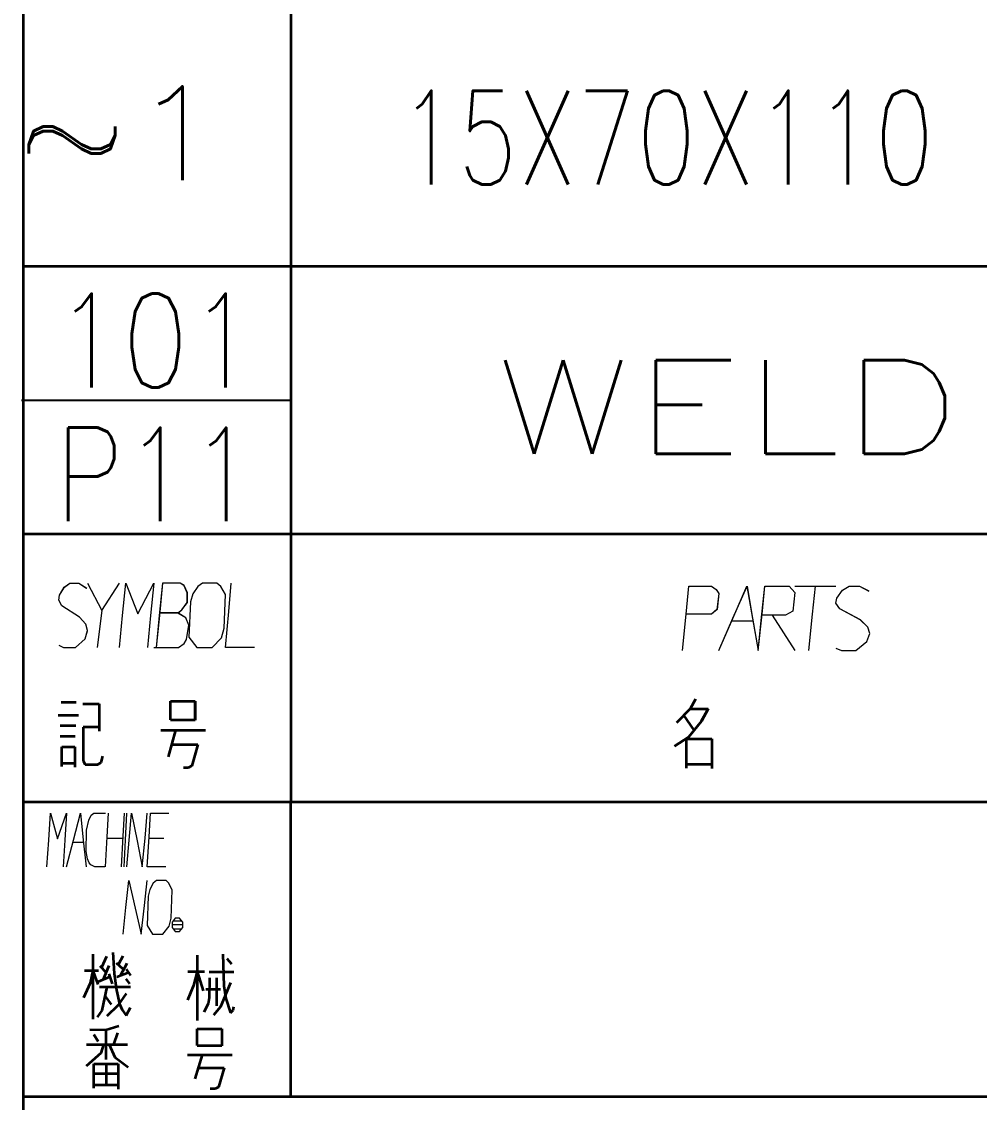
# Model space of a CAD drawing. Header units: millimetres. Extents: x 1333 to 104182, y -62616 to -5704.
# Drawn here: x 51254.01 to 51289.78, y -62463.49 to -62423.14 of the extents above; entities that cross this region are included whole.
import ezdxf
from ezdxf.enums import TextEntityAlignment as Align

# ---------------------------------------------------------------- set-up
doc = ezdxf.new("R2010")
doc.units = ezdxf.units.MM
doc.header["$LTSCALE"] = 0.5
doc.layers.add('08', color=1, linetype='Continuous')
doc.layers.add('SHM_LABEL', color=40, linetype='Continuous')
doc.styles.get("Standard").update_dxf_attribs({"font": 'simplex.shx'})

# ---------------------------------------------------------------- blocks, each defined once
blk = doc.blocks.new('D')
at = {"color": 7, "lineweight": 35, "ltscale": 0.25}
for p, q in [((54076.08, -14049.043), (54076.08, -14069.043)), ((54096.08, -14049.043), (54096.08, -14069.043))]:
    blk.add_line(p, q, dxfattribs=at)
at = {"color": 7, "lineweight": 35}
for p, q in [((54356.08, -14049.043), (54076.08, -14049.043)), ((54356.08, -14069.043), (54076.08, -14069.043))]:
    blk.add_line(p, q, dxfattribs=at)
blk = doc.blocks.new('arwear')
at = {"layer": '08', "color": 3, "xscale": 0.5, "yscale": 0.5, "zscale": 0.5}
for p in [(26347.04, -5582.506), (26347.04, -5592.506)]:
    blk.add_blockref('D', p, dxfattribs=at)
blk = doc.blocks.new('999')
at = {"color": 7, "lineweight": 35, "ltscale": 0.25}
for p, q in [((75474.98, -11331.12), (75474.98, -11391.12)), ((75504.98, -11331.12), (75504.98, -11391.12)), ((75474.98, -11391.12), (75474.98, -11421.12)), ((75504.98, -11391.12), (75504.98, -11421.12)), ((75474.98, -11421.12), (75474.98, -11451.12)), ((75474.98, -11421.12), (75474.98, -11451.12)), ((75504.98, -11421.12), (75504.98, -11451.12)), ((75504.98, -11421.12), (75504.98, -11451.12))]:
    blk.add_line(p, q, dxfattribs=at)
at = {"color": 7, "lineweight": 35}
for p, q in [((75894.98, -11391.12), (75474.98, -11391.12)), ((75894.98, -11421.12), (75474.98, -11421.12)), ((75894.98, -11421.12), (75474.98, -11421.12)), ((75894.98, -11421.12), (75474.98, -11421.12)), ((75894.98, -11451.12), (75474.98, -11451.12)), ((75474.98, -11451.12), (75474.98, -11826.55)), ((75894.98, -11451.12), (75474.98, -11451.12)), ((75894.98, -11451.12), (75474.98, -11451.12)), ((75894.98, -11451.12), (75474.98, -11451.12)), ((75849.98, -11484.12), (75474.98, -11484.12))]:
    blk.add_line(p, q, dxfattribs=at)
at = {"color": 7, "lineweight": 35, "ltscale": 0.014026}
blk.add_line((75479.23, -11439.94), (75480.92, -11439.94), dxfattribs=at)
blk.add_line((75479.23, -11439.94), (75480.92, -11439.94), dxfattribs=at)
at = {"color": 7, "lineweight": 35, "ltscale": 0.022888}
for p, q in [((75491.49, -11439.82), (75494.24, -11439.82)), ((75491.49, -11439.82), (75494.24, -11439.82)), ((75494.24, -11441.96), (75491.49, -11441.96)), ((75494.24, -11441.96), (75491.49, -11441.96)), ((75482.89, -11480.43), (75485.64, -11480.43)), ((75482.89, -11481.52), (75485.64, -11481.52)), ((75482.89, -11482.78), (75485.64, -11482.78))]:
    blk.add_line(p, q, dxfattribs=at)
at = {"color": 7, "lineweight": 35, "ltscale": 0.017297}
blk.add_line((75491.49, -11441.89), (75491.49, -11439.82), dxfattribs=at)
blk.add_line((75491.49, -11441.89), (75491.49, -11439.82), dxfattribs=at)
at = {"color": 7, "lineweight": 35, "ltscale": 0.017825}
blk.add_line((75494.24, -11439.82), (75494.24, -11441.96), dxfattribs=at)
blk.add_line((75494.24, -11439.82), (75494.24, -11441.96), dxfattribs=at)
at = {"color": 7, "lineweight": 35, "ltscale": 0.010047}
blk.add_line((75550.3, -11439.61), (75549.73, -11440.67), dxfattribs=at)
blk.add_line((75550.3, -11439.61), (75549.73, -11440.67), dxfattribs=at)
at = {"color": 7, "lineweight": 35, "ltscale": 0.015002}
blk.add_line((75481.69, -11440.11), (75483.49, -11440.11), dxfattribs=at)
blk.add_line((75481.69, -11440.11), (75483.49, -11440.11), dxfattribs=at)
at = {"color": 7, "lineweight": 35, "ltscale": 0.025366}
blk.add_line((75483.49, -11440.11), (75483.49, -11443.16), dxfattribs=at)
blk.add_line((75483.49, -11440.11), (75483.49, -11443.16), dxfattribs=at)
at = {"color": 7, "lineweight": 35, "ltscale": 0.018417}
blk.add_line((75549.73, -11440.67), (75548.18, -11442.25), dxfattribs=at)
blk.add_line((75549.73, -11440.67), (75548.18, -11442.25), dxfattribs=at)
at = {"color": 7, "lineweight": 35, "ltscale": 0.016846}
blk.add_line((75549.73, -11440.67), (75551.75, -11440.67), dxfattribs=at)
blk.add_line((75549.73, -11440.67), (75551.75, -11440.67), dxfattribs=at)
at = {"color": 7, "lineweight": 35, "ltscale": 0.013334}
blk.add_line((75551.75, -11440.67), (75550.97, -11442.06), dxfattribs=at)
blk.add_line((75551.75, -11440.67), (75550.97, -11442.06), dxfattribs=at)
at = {"color": 7, "lineweight": 35, "ltscale": 0.018872}
blk.add_line((75478.92, -11441.37), (75481.19, -11441.37), dxfattribs=at)
blk.add_line((75478.92, -11441.37), (75481.19, -11441.37), dxfattribs=at)
at = {"color": 7, "lineweight": 35, "ltscale": 0.016928}
blk.add_line((75550.15, -11443.08), (75549.01, -11441.4), dxfattribs=at)
blk.add_line((75550.15, -11443.08), (75549.01, -11441.4), dxfattribs=at)
at = {"color": 7, "lineweight": 35, "ltscale": 0.018948}
blk.add_line((75550.97, -11442.06), (75549.54, -11443.84), dxfattribs=at)
blk.add_line((75550.97, -11442.06), (75549.54, -11443.84), dxfattribs=at)
at = {"color": 7, "lineweight": 35, "ltscale": 0.014832}
for p, q in [((75479.12, -11442.54), (75480.9, -11442.54)), ((75479.12, -11442.54), (75480.9, -11442.54)), ((75482.48, -11471.41), (75481.73, -11473.03))]:
    blk.add_line(p, q, dxfattribs=at)
at = {"color": 7, "lineweight": 35, "ltscale": 0.031506}
blk.add_line((75481.71, -11442.73), (75481.71, -11446.51), dxfattribs=at)
blk.add_line((75481.71, -11442.73), (75481.71, -11446.51), dxfattribs=at)
at = {"color": 7, "lineweight": 35, "ltscale": 0.014844}
blk.add_line((75483.49, -11442.73), (75481.71, -11442.73), dxfattribs=at)
blk.add_line((75483.49, -11442.73), (75481.71, -11442.73), dxfattribs=at)
at = {"color": 7, "lineweight": 35, "ltscale": 0.041736}
for p, q in [((75490.41, -11443.08), (75495.42, -11443.08)), ((75490.41, -11443.08), (75495.42, -11443.08)), ((75493.4, -11479.44), (75498.41, -11479.44))]:
    blk.add_line(p, q, dxfattribs=at)
at = {"color": 7, "lineweight": 35, "ltscale": 0.025634}
blk.add_line((75492.04, -11443.08), (75491.25, -11446.05), dxfattribs=at)
blk.add_line((75492.04, -11443.08), (75491.25, -11446.05), dxfattribs=at)
at = {"color": 7, "lineweight": 35, "ltscale": 0.014185}
blk.add_line((75479.12, -11443.74), (75480.82, -11443.74), dxfattribs=at)
blk.add_line((75479.12, -11443.74), (75480.82, -11443.74), dxfattribs=at)
at = {"color": 7, "lineweight": 35, "ltscale": 0.024365}
blk.add_line((75491.61, -11444.69), (75494.54, -11444.69), dxfattribs=at)
blk.add_line((75491.61, -11444.69), (75494.54, -11444.69), dxfattribs=at)
at = {"color": 7, "lineweight": 35, "ltscale": 0.020594}
blk.add_line((75494.54, -11444.69), (75493.9, -11447.07), dxfattribs=at)
blk.add_line((75494.54, -11444.69), (75493.9, -11447.07), dxfattribs=at)
at = {"color": 7, "lineweight": 35, "ltscale": 0.015788}
blk.add_line((75549.54, -11443.84), (75547.96, -11444.87), dxfattribs=at)
blk.add_line((75549.54, -11443.84), (75547.96, -11444.87), dxfattribs=at)
at = {"color": 7, "lineweight": 35, "ltscale": 0.027603}
blk.add_line((75549.31, -11447.34), (75549.31, -11444.03), dxfattribs=at)
blk.add_line((75549.31, -11447.34), (75549.31, -11444.03), dxfattribs=at)
at = {"color": 7, "lineweight": 35, "ltscale": 0.023572}
for p, q in [((75549.31, -11444.03), (75552.14, -11444.03)), ((75549.31, -11444.03), (75552.14, -11444.03)), ((75549.31, -11446.88), (75552.14, -11446.88)), ((75549.31, -11446.88), (75552.14, -11446.88))]:
    blk.add_line(p, q, dxfattribs=at)
at = {"color": 7, "lineweight": 35, "ltscale": 0.027719}
blk.add_line((75552.14, -11444.03), (75552.14, -11447.36), dxfattribs=at)
blk.add_line((75552.14, -11444.03), (75552.14, -11447.36), dxfattribs=at)
at = {"color": 7, "lineweight": 35, "ltscale": 0.018579}
blk.add_line((75479.33, -11447.15), (75479.33, -11444.92), dxfattribs=at)
blk.add_line((75479.33, -11447.15), (75479.33, -11444.92), dxfattribs=at)
at = {"color": 7, "lineweight": 35, "ltscale": 0.012085}
for p, q in [((75479.33, -11444.92), (75480.78, -11444.92)), ((75479.33, -11444.92), (75480.78, -11444.92)), ((75479.33, -11446.76), (75480.78, -11446.76)), ((75479.33, -11446.76), (75480.78, -11446.76))]:
    blk.add_line(p, q, dxfattribs=at)
at = {"color": 7, "lineweight": 35, "ltscale": 0.019064}
blk.add_line((75480.78, -11444.92), (75480.78, -11447.21), dxfattribs=at)
blk.add_line((75480.78, -11444.92), (75480.78, -11447.21), dxfattribs=at)
at = {"color": 7, "lineweight": 35, "ltscale": 0.006183}
blk.add_line((75483.74, -11446.68), (75483.93, -11445.97), dxfattribs=at)
blk.add_line((75483.74, -11446.68), (75483.93, -11445.97), dxfattribs=at)
at = {"color": 7, "lineweight": 35, "ltscale": 0.004025}
blk.add_line((75481.71, -11446.51), (75481.95, -11446.93), dxfattribs=at)
blk.add_line((75481.71, -11446.51), (75481.95, -11446.93), dxfattribs=at)
at = {"color": 7, "lineweight": 35, "ltscale": 0.011377}
blk.add_line((75481.95, -11446.93), (75483.31, -11446.93), dxfattribs=at)
blk.add_line((75481.95, -11446.93), (75483.31, -11446.93), dxfattribs=at)
at = {"color": 7, "lineweight": 35, "ltscale": 0.004087}
blk.add_line((75483.31, -11446.93), (75483.74, -11446.68), dxfattribs=at)
blk.add_line((75483.31, -11446.93), (75483.74, -11446.68), dxfattribs=at)
at = {"color": 7, "lineweight": 35, "ltscale": 0.003862}
blk.add_line((75493.9, -11447.07), (75493.49, -11447.3), dxfattribs=at)
blk.add_line((75493.9, -11447.07), (75493.49, -11447.3), dxfattribs=at)
at = {"color": 7, "lineweight": 35, "ltscale": 0.004529}
for p, q in [((75493.49, -11447.3), (75492.95, -11447.3)), ((75493.49, -11447.3), (75492.95, -11447.3)), ((75496.48, -11483.25), (75495.94, -11483.25))]:
    blk.add_line(p, q, dxfattribs=at)
at = {"color": 7, "lineweight": 35, "ltscale": 0.275}
blk.add_line((75504.98, -11484.12), (75504.98, -11451.12), dxfattribs=at)
at = {"color": 7, "lineweight": 35, "ltscale": 0.060724}
blk.add_line((75482.78, -11468.15), (75482.78, -11475.44), dxfattribs=at)
at = {"color": 7, "lineweight": 35, "ltscale": 0.011365}
blk.add_line((75484.32, -11468.42), (75483.75, -11469.65), dxfattribs=at)
at = {"color": 7, "lineweight": 35, "ltscale": 0.019506}
blk.add_line((75485.05, -11467.98), (75485.19, -11470.32), dxfattribs=at)
at = {"color": 7, "lineweight": 35, "ltscale": 0.008806}
blk.add_line((75486.17, -11468.37), (75485.67, -11469.29), dxfattribs=at)
at = {"color": 7, "lineweight": 35, "ltscale": 0.060892}
blk.add_line((75494.47, -11468.27), (75494.47, -11475.58), dxfattribs=at)
at = {"color": 7, "lineweight": 35, "ltscale": 0.029794}
blk.add_line((75497.36, -11468.14), (75497.48, -11471.71), dxfattribs=at)
at = {"color": 7, "lineweight": 35, "ltscale": 0.006582}
blk.add_line((75497.81, -11468.64), (75498.32, -11469.25), dxfattribs=at)
at = {"color": 7, "lineweight": 35, "ltscale": 0.013098}
blk.add_line((75481.86, -11469.98), (75483.43, -11469.98), dxfattribs=at)
at = {"color": 7, "lineweight": 35, "ltscale": 0.012242}
blk.add_line((75482.78, -11469.98), (75482.48, -11471.41), dxfattribs=at)
at = {"color": 7, "lineweight": 35, "ltscale": 0.014135}
blk.add_line((75482.78, -11469.98), (75483.37, -11471.57), dxfattribs=at)
at = {"color": 7, "lineweight": 35, "ltscale": 0.008654}
blk.add_line((75483.56, -11469.47), (75484.28, -11470.21), dxfattribs=at)
at = {"color": 7, "lineweight": 35, "ltscale": 0.014615}
blk.add_line((75484.6, -11469.45), (75483.93, -11471.07), dxfattribs=at)
at = {"color": 7, "lineweight": 35, "ltscale": 0.008235}
blk.add_line((75485.41, -11469.13), (75486.15, -11469.79), dxfattribs=at)
at = {"color": 7, "lineweight": 35, "ltscale": 0.011429}
blk.add_line((75485.48, -11470.71), (75486.75, -11470.21), dxfattribs=at)
at = {"color": 7, "lineweight": 35, "ltscale": 0.013193}
blk.add_line((75486.61, -11469.19), (75485.84, -11470.58), dxfattribs=at)
at = {"color": 7, "lineweight": 35, "ltscale": 0.007169}
blk.add_line((75486.52, -11469.84), (75487.01, -11470.54), dxfattribs=at)
at = {"color": 7, "lineweight": 35, "ltscale": 0.01554}
blk.add_line((75493.42, -11470.1), (75495.29, -11470.1), dxfattribs=at)
at = {"color": 7, "lineweight": 35, "ltscale": 0.013495}
blk.add_line((75494.47, -11470.1), (75494.07, -11471.67), dxfattribs=at)
at = {"color": 7, "lineweight": 35, "ltscale": 0.018979}
blk.add_line((75494.47, -11470.1), (75495.14, -11472.28), dxfattribs=at)
at = {"color": 7, "lineweight": 35, "ltscale": 0.022961}
blk.add_line((75495.82, -11470.15), (75498.58, -11470.15), dxfattribs=at)
at = {"color": 7, "lineweight": 35, "ltscale": 0.011112}
blk.add_line((75483.43, -11471.22), (75484.67, -11470.71), dxfattribs=at)
at = {"color": 7, "lineweight": 35, "ltscale": 0.009807}
blk.add_line((75484.58, -11470.37), (75484.97, -11471.48), dxfattribs=at)
at = {"color": 7, "lineweight": 35, "ltscale": 0.015709}
blk.add_line((75485.19, -11470.32), (75485.45, -11472.19), dxfattribs=at)
at = {"color": 7, "lineweight": 35, "ltscale": 0.005982}
blk.add_line((75486.48, -11470.91), (75486.91, -11471.48), dxfattribs=at)
at = {"color": 7, "lineweight": 35, "ltscale": 0.018443}
blk.add_line((75495.87, -11470.82), (75495.84, -11473.03), dxfattribs=at)
at = {"color": 7, "lineweight": 35, "ltscale": 0.026068}
blk.add_line((75496.66, -11470.81), (75496.66, -11473.93), dxfattribs=at)
at = {"color": 7, "lineweight": 35, "ltscale": 0.024334}
blk.add_line((75498.21, -11471.37), (75497.09, -11474.07), dxfattribs=at)
at = {"color": 7, "lineweight": 35, "ltscale": 0.028906}
blk.add_line((75483.54, -11471.8), (75487.01, -11471.8), dxfattribs=at)
at = {"color": 7, "lineweight": 35, "ltscale": 0.022542}
blk.add_line((75484.36, -11471.8), (75483.8, -11474.45), dxfattribs=at)
at = {"color": 7, "lineweight": 35, "ltscale": 0.013168}
blk.add_line((75485.45, -11472.19), (75485.78, -11473.73), dxfattribs=at)
at = {"color": 7, "lineweight": 35, "ltscale": 0.013505}
blk.add_line((75486.52, -11472.57), (75485.6, -11473.9), dxfattribs=at)
at = {"color": 7, "lineweight": 35, "ltscale": 0.014807}
blk.add_line((75494.07, -11471.67), (75493.4, -11473.32), dxfattribs=at)
at = {"color": 7, "lineweight": 35, "ltscale": 0.013708}
blk.add_line((75495.47, -11472.08), (75497.11, -11472.08), dxfattribs=at)
at = {"color": 7, "lineweight": 35, "ltscale": 0.012072}
blk.add_line((75497.48, -11471.71), (75497.69, -11473.14), dxfattribs=at)
at = {"color": 7, "lineweight": 35, "ltscale": 0.009936}
blk.add_line((75484.15, -11472.84), (75484.84, -11473.81), dxfattribs=at)
at = {"color": 7, "lineweight": 35, "ltscale": 0.006149}
blk.add_line((75485.78, -11473.73), (75486.06, -11474.41), dxfattribs=at)
at = {"color": 7, "lineweight": 35, "ltscale": 0.008715}
blk.add_line((75495.73, -11473.72), (75495.22, -11474.64), dxfattribs=at)
at = {"color": 7, "lineweight": 35, "ltscale": 0.005843}
blk.add_line((75495.84, -11473.03), (75495.73, -11473.72), dxfattribs=at)
at = {"color": 7, "lineweight": 35, "ltscale": 0.013786}
blk.add_line((75497.69, -11473.14), (75498.21, -11474.71), dxfattribs=at)
at = {"color": 7, "lineweight": 35, "ltscale": 0.007633}
blk.add_line((75483.8, -11474.45), (75483.28, -11475.2), dxfattribs=at)
at = {"color": 7, "lineweight": 35, "ltscale": 0.014353}
blk.add_line((75485.6, -11473.9), (75484.35, -11475.09), dxfattribs=at)
at = {"color": 7, "lineweight": 35, "ltscale": 0.00645}
blk.add_line((75486.06, -11474.41), (75486.53, -11475.03), dxfattribs=at)
at = {"color": 7, "lineweight": 35, "ltscale": 0.008462}
blk.add_line((75486.53, -11475.03), (75487, -11474.13), dxfattribs=at)
at = {"color": 7, "lineweight": 35, "ltscale": 0.010031}
blk.add_line((75497.09, -11474.07), (75496.32, -11475), dxfattribs=at)
at = {"color": 7, "lineweight": 35, "ltscale": 0.003454}
blk.add_line((75498.21, -11474.71), (75498.51, -11474.43), dxfattribs=at)
at = {"color": 7, "lineweight": 35, "ltscale": 0.003042}
blk.add_line((75498.51, -11474.43), (75498.58, -11474.07), dxfattribs=at)
at = {"color": 7, "lineweight": 35, "ltscale": 0.012683}
blk.add_line((75485.7, -11476.22), (75484.25, -11476.66), dxfattribs=at)
at = {"color": 7, "lineweight": 35, "ltscale": 0.014798}
blk.add_line((75484.25, -11476.66), (75482.47, -11476.62), dxfattribs=at)
at = {"color": 7, "lineweight": 35, "ltscale": 0.007403}
blk.add_line((75482.91, -11477.17), (75483.4, -11477.92), dxfattribs=at)
at = {"color": 7, "lineweight": 35, "ltscale": 0.027322}
blk.add_line((75484.25, -11476.66), (75484.25, -11479.94), dxfattribs=at)
at = {"color": 7, "lineweight": 35, "ltscale": 0.011416}
blk.add_line((75485.54, -11476.98), (75485.09, -11478.28), dxfattribs=at)
at = {"color": 7, "lineweight": 35, "ltscale": 0.015567}
blk.add_line((75494.48, -11478.37), (75494.48, -11476.51), dxfattribs=at)
at = {"color": 7, "lineweight": 35, "ltscale": 0.0229}
for p, q in [((75494.48, -11476.51), (75497.23, -11476.51)), ((75497.23, -11478.43), (75494.48, -11478.43))]:
    blk.add_line(p, q, dxfattribs=at)
at = {"color": 7, "lineweight": 35, "ltscale": 0.016043}
blk.add_line((75497.23, -11476.51), (75497.23, -11478.43), dxfattribs=at)
at = {"color": 7, "lineweight": 35, "ltscale": 0.03822}
blk.add_line((75482.07, -11478.28), (75486.66, -11478.28), dxfattribs=at)
at = {"color": 7, "lineweight": 35, "ltscale": 0.008421}
blk.add_line((75483.97, -11478.28), (75483.7, -11479.25), dxfattribs=at)
at = {"color": 7, "lineweight": 35, "ltscale": 0.012965}
blk.add_line((75484.61, -11478.28), (75485.26, -11479.69), dxfattribs=at)
at = {"color": 7, "lineweight": 35, "ltscale": 0.018423}
blk.add_line((75483.7, -11479.25), (75482.03, -11480.7), dxfattribs=at)
at = {"color": 7, "lineweight": 35, "ltscale": 0.015574}
blk.add_line((75485.26, -11479.69), (75486.74, -11480.83), dxfattribs=at)
at = {"color": 7, "lineweight": 35, "ltscale": 0.023249}
blk.add_line((75495.03, -11479.44), (75494.23, -11482.12), dxfattribs=at)
at = {"color": 7, "lineweight": 35, "ltscale": 0.022873}
blk.add_line((75482.89, -11483.18), (75482.89, -11480.43), dxfattribs=at)
at = {"color": 7, "lineweight": 35, "ltscale": 0.019537}
blk.add_line((75484.27, -11480.43), (75484.27, -11482.78), dxfattribs=at)
at = {"color": 7, "lineweight": 35, "ltscale": 0.023828}
blk.add_line((75485.64, -11480.43), (75485.64, -11483.29), dxfattribs=at)
at = {"color": 7, "lineweight": 35, "ltscale": 0.024377}
blk.add_line((75494.6, -11480.89), (75497.52, -11480.89), dxfattribs=at)
at = {"color": 7, "lineweight": 35, "ltscale": 0.01868}
blk.add_line((75497.52, -11480.89), (75496.88, -11483.04), dxfattribs=at)
at = {"color": 7, "lineweight": 35, "ltscale": 0.00377}
blk.add_line((75496.88, -11483.04), (75496.48, -11483.25), dxfattribs=at)
at = {"color": 7, "lineweight": 13}
for points in [[(75478.97, -11433.54), (75479.51, -11433.81), (75480.85, -11433.81), (75481.92, -11432.82), (75482.19, -11431.92), (75482.01, -11431.2), (75481.3, -11430.39), (75479.33, -11429.13), (75478.97, -11428.5), (75479.06, -11427.96), (75479.6, -11427.06), (75480.22, -11426.61), (75481.21, -11426.61), (75482.1, -11427.15)], [(75478.97, -11433.54), (75479.51, -11433.81), (75480.85, -11433.81), (75481.92, -11432.82), (75482.19, -11431.92), (75482.01, -11431.2), (75481.3, -11430.39), (75479.33, -11429.13), (75478.97, -11428.5), (75479.06, -11427.96), (75479.6, -11427.06), (75480.22, -11426.61), (75481.21, -11426.61), (75482.1, -11427.15)], [(75482.19, -11426.61), (75483.8, -11429.67), (75483.27, -11433.81)], [(75482.19, -11426.61), (75483.8, -11429.67), (75483.27, -11433.81)], [(75483.8, -11429.67), (75485.77, -11426.61)], [(75483.8, -11429.67), (75485.77, -11426.61)], [(75485.77, -11433.81), (75486.13, -11430.21), (75486.49, -11426.61), (75487.83, -11430.03), (75489.62, -11426.61), (75489.26, -11430.21), (75488.9, -11433.81)], [(75485.77, -11433.81), (75486.13, -11430.21), (75486.49, -11426.61), (75487.83, -11430.03), (75489.62, -11426.61), (75489.26, -11430.21), (75488.9, -11433.81)], [(75489.62, -11433.81), (75492.39, -11433.81), (75493.02, -11433.36), (75493.29, -11432.91), (75493.55, -11431.29), (75493.2, -11430.48), (75492.3, -11429.94), (75492.75, -11429.58), (75493.38, -11428.77), (75493.38, -11427.69), (75493.02, -11426.88), (75492.57, -11426.61), (75490.6, -11426.61), (75490.24, -11430.21), (75489.89, -11433.81)], [(75489.62, -11433.81), (75492.39, -11433.81), (75493.02, -11433.36), (75493.29, -11432.91), (75493.55, -11431.29), (75493.2, -11430.48), (75492.3, -11429.94), (75492.75, -11429.58), (75493.38, -11428.77), (75493.38, -11427.69), (75493.02, -11426.88), (75492.57, -11426.61), (75490.6, -11426.61), (75490.24, -11430.21), (75489.89, -11433.81)], [(75500.89, -11433.81), (75497.67, -11433.81), (75498.03, -11429.76), (75498.3, -11426.61)], [(75500.89, -11433.81), (75497.67, -11433.81), (75498.03, -11429.76), (75498.3, -11426.61)], [(75548.84, -11434.14), (75549.26, -11430.09), (75549.58, -11426.94), (75552.1, -11426.94), (75552.62, -11427.3), (75552.93, -11427.75), (75552.72, -11429.55), (75552.1, -11430.09), (75549.26, -11430.09)], [(75548.84, -11434.14), (75549.26, -11430.09), (75549.58, -11426.94), (75552.1, -11426.94), (75552.62, -11427.3), (75552.93, -11427.75), (75552.72, -11429.55), (75552.1, -11430.09), (75549.26, -11430.09)], [(75552.93, -11434.14), (75554.51, -11430.54), (75556.08, -11426.94), (75556.71, -11430.54), (75557.34, -11434.14)], [(75552.93, -11434.14), (75554.51, -11430.54), (75556.08, -11426.94), (75556.71, -11430.54), (75557.34, -11434.14)], [(75557.34, -11434.14), (75557.76, -11430.09), (75558.08, -11426.94), (75560.81, -11426.94), (75561.43, -11427.66), (75561.23, -11429.73), (75560.39, -11430.18), (75557.76, -11430.18)], [(75557.34, -11434.14), (75557.76, -11430.09), (75558.08, -11426.94), (75560.81, -11426.94), (75561.43, -11427.66), (75561.23, -11429.73), (75560.39, -11430.18), (75557.76, -11430.18)], [(75561.43, -11426.94), (75566.05, -11426.94)], [(75561.43, -11426.94), (75566.05, -11426.94)], [(75563.01, -11434.14), (75563.43, -11430.09), (75563.74, -11426.94)], [(75563.01, -11434.14), (75563.43, -11430.09), (75563.74, -11426.94)], [(75566.05, -11433.87), (75566.68, -11434.14), (75568.26, -11434.14), (75569.52, -11433.15), (75569.83, -11432.25), (75569.62, -11431.53), (75568.78, -11430.72), (75566.47, -11429.46), (75566.05, -11428.83), (75566.16, -11428.29), (75566.79, -11427.39), (75567.52, -11426.94), (75568.68, -11426.94), (75569.73, -11427.48)], [(75566.05, -11433.87), (75566.68, -11434.14), (75568.26, -11434.14), (75569.52, -11433.15), (75569.83, -11432.25), (75569.62, -11431.53), (75568.78, -11430.72), (75566.47, -11429.46), (75566.05, -11428.83), (75566.16, -11428.29), (75566.79, -11427.39), (75567.52, -11426.94), (75568.68, -11426.94), (75569.73, -11427.48)], [(75492.3, -11429.94), (75490.24, -11429.94)], [(75492.3, -11429.94), (75490.24, -11429.94)], [(75558.92, -11430.18), (75561.43, -11434.14)], [(75558.92, -11430.18), (75561.43, -11434.14)], [(75554.4, -11430.81), (75556.71, -11430.81)], [(75554.4, -11430.81), (75556.71, -11430.81)], [(75477.64, -11458.38), (75477.85, -11455.38), (75478.06, -11452.38), (75478.83, -11455.23), (75479.86, -11452.38), (75479.66, -11455.38), (75479.45, -11458.38)], [(75479.86, -11458.38), (75480.64, -11455.38), (75481.41, -11452.38), (75481.72, -11455.38), (75482.03, -11458.38)], [(75484.15, -11458.38), (75483.01, -11458.38), (75482.55, -11458.15), (75482.39, -11457.93), (75482.19, -11457.48), (75482.03, -11456.65), (75482.08, -11454.25), (75482.34, -11453.13), (75482.6, -11452.6), (75482.91, -11452.38), (75484.2, -11452.38)], [(75484.2, -11458.38), (75484.4, -11455), (75484.56, -11452.38)], [(75486.31, -11452.38), (75486.16, -11454.93), (75485.95, -11458.38)], [(75486.31, -11458.38), (75486.47, -11455.38), (75486.62, -11452.38)], [(75486.62, -11458.38), (75486.88, -11455.38), (75487.14, -11452.38), (75487.76, -11455.45), (75488.33, -11458.38), (75488.64, -11455.15), (75488.89, -11452.38)], [(75490.96, -11458.38), (75488.89, -11458.38), (75489.1, -11455), (75489.25, -11452.38), (75491.32, -11452.38)], [(75480.59, -11455.6), (75481.72, -11455.6)], [(75484.4, -11455.15), (75486.16, -11455.15)], [(75489.1, -11455.15), (75490.75, -11455.15)], [(75486.2, -11465.92), (75486.5, -11462.92), (75486.81, -11459.92), (75487.54, -11463), (75488.2, -11465.92), (75488.57, -11462.7), (75488.87, -11459.92)], [(75492.88, -11464.87), (75491.67, -11464.87)], [(75491.79, -11464.42), (75492.76, -11464.42)], [(75491.79, -11465.32), (75492.76, -11465.32)]]:
    blk.add_lwpolyline(points, dxfattribs=at)
for points in [[(75496.15, -11433.81), (75497.22, -11432.73), (75497.49, -11431.65), (75497.67, -11427.87), (75497.13, -11426.97), (75496.69, -11426.61), (75495.08, -11426.61), (75494.54, -11426.97), (75494, -11427.78), (75493.73, -11428.68), (75493.55, -11432.64), (75494.45, -11433.81)], [(75496.15, -11433.81), (75497.22, -11432.73), (75497.49, -11431.65), (75497.67, -11427.87), (75497.13, -11426.97), (75496.69, -11426.61), (75495.08, -11426.61), (75494.54, -11426.97), (75494, -11427.78), (75493.73, -11428.68), (75493.55, -11432.64), (75494.45, -11433.81)], [(75490.63, -11465.92), (75491.36, -11465.02), (75491.55, -11464.12), (75491.67, -11460.97), (75491.3, -11460.22), (75491, -11459.92), (75489.91, -11459.92), (75489.54, -11460.22), (75489.18, -11460.9), (75488.99, -11461.65), (75488.87, -11464.95), (75489.48, -11465.92)], [(75492.03, -11465.62), (75492.52, -11465.62), (75492.88, -11465.17), (75492.88, -11464.57), (75492.52, -11464.12), (75492.03, -11464.12), (75491.67, -11464.57), (75491.67, -11465.17)]]:
    blk.add_lwpolyline(points, close=True, dxfattribs=at)

msp = doc.modelspace()

# ---------------------------------------------------------------- linework, layer by layer
at = {"color": 7, "lineweight": 35}
for p, q in [((51394.067, -62442.279), (51254.067, -62442.279)), ((51394.067, -62442.279), (51254.067, -62442.279)), ((51394.067, -62442.279), (51254.067, -62442.279)), ((51394.067, -62452.279), (51254.067, -62452.279)), ((51254.067, -62452.279), (51254.067, -62577.423)), ((51394.067, -62452.279), (51254.067, -62452.279)), ((51394.067, -62452.279), (51254.067, -62452.279)), ((51394.067, -62452.279), (51254.067, -62452.279))]:
    msp.add_line(p, q, dxfattribs=at)
at = {"color": 7, "lineweight": 35, "ltscale": 0.25}
for p, q in [((51254.067, -62442.279), (51254.067, -62452.279)), ((51254.067, -62442.279), (51254.067, -62452.279)), ((51264.067, -62442.279), (51264.067, -62452.279)), ((51264.067, -62442.279), (51264.067, -62452.279))]:
    msp.add_line(p, q, dxfattribs=at)
at = {"color": 7, "lineweight": 35, "ltscale": 0.014026}
msp.add_line((51255.485, -62448.551), (51256.046, -62448.551), dxfattribs=at)
msp.add_line((51255.485, -62448.551), (51256.046, -62448.551), dxfattribs=at)
at = {"color": 7, "lineweight": 35, "ltscale": 0.022888}
for p, q in [((51259.572, -62448.511), (51260.487, -62448.511)), ((51259.572, -62448.511), (51260.487, -62448.511)), ((51260.487, -62449.224), (51259.572, -62449.224)), ((51260.487, -62449.224), (51259.572, -62449.224))]:
    msp.add_line(p, q, dxfattribs=at)
at = {"color": 7, "lineweight": 35, "ltscale": 0.017297}
msp.add_line((51259.572, -62449.203), (51259.572, -62448.511), dxfattribs=at)
msp.add_line((51259.572, -62449.203), (51259.572, -62448.511), dxfattribs=at)
at = {"color": 7, "lineweight": 35, "ltscale": 0.017825}
msp.add_line((51260.487, -62448.511), (51260.487, -62449.224), dxfattribs=at)
msp.add_line((51260.487, -62448.511), (51260.487, -62449.224), dxfattribs=at)
at = {"color": 7, "lineweight": 35, "ltscale": 0.010047}
msp.add_line((51279.173, -62448.441), (51278.983, -62448.795), dxfattribs=at)
msp.add_line((51279.173, -62448.441), (51278.983, -62448.795), dxfattribs=at)
at = {"color": 7, "lineweight": 35, "ltscale": 0.015002}
msp.add_line((51256.304, -62448.609), (51256.904, -62448.609), dxfattribs=at)
msp.add_line((51256.304, -62448.609), (51256.904, -62448.609), dxfattribs=at)
at = {"color": 7, "lineweight": 35, "ltscale": 0.025366}
msp.add_line((51256.904, -62448.609), (51256.904, -62449.624), dxfattribs=at)
msp.add_line((51256.904, -62448.609), (51256.904, -62449.624), dxfattribs=at)
at = {"color": 7, "lineweight": 35, "ltscale": 0.018417}
msp.add_line((51278.983, -62448.795), (51278.467, -62449.321), dxfattribs=at)
msp.add_line((51278.983, -62448.795), (51278.467, -62449.321), dxfattribs=at)
at = {"color": 7, "lineweight": 35, "ltscale": 0.016846}
msp.add_line((51278.983, -62448.795), (51279.657, -62448.795), dxfattribs=at)
msp.add_line((51278.983, -62448.795), (51279.657, -62448.795), dxfattribs=at)
at = {"color": 7, "lineweight": 35, "ltscale": 0.013334}
msp.add_line((51279.657, -62448.795), (51279.396, -62449.26), dxfattribs=at)
msp.add_line((51279.657, -62448.795), (51279.396, -62449.26), dxfattribs=at)
at = {"color": 7, "lineweight": 35, "ltscale": 0.018872}
msp.add_line((51255.381, -62449.029), (51256.136, -62449.029), dxfattribs=at)
msp.add_line((51255.381, -62449.029), (51256.136, -62449.029), dxfattribs=at)
at = {"color": 7, "lineweight": 35, "ltscale": 0.016928}
msp.add_line((51279.125, -62449.598), (51278.743, -62449.039), dxfattribs=at)
msp.add_line((51279.125, -62449.598), (51278.743, -62449.039), dxfattribs=at)
at = {"color": 7, "lineweight": 13}
for points in [[(51255.398, -62446.42), (51255.577, -62446.51), (51256.024, -62446.51), (51256.382, -62446.18), (51256.472, -62445.88), (51256.412, -62445.64), (51256.174, -62445.37), (51255.518, -62444.95), (51255.398, -62444.74), (51255.428, -62444.56), (51255.607, -62444.26), (51255.816, -62444.11), (51256.144, -62444.11), (51256.442, -62444.29)], [(51255.398, -62446.42), (51255.577, -62446.51), (51256.024, -62446.51), (51256.382, -62446.18), (51256.472, -62445.88), (51256.412, -62445.64), (51256.174, -62445.37), (51255.518, -62444.95), (51255.398, -62444.74), (51255.428, -62444.56), (51255.607, -62444.26), (51255.816, -62444.11), (51256.144, -62444.11), (51256.442, -62444.29)], [(51256.472, -62444.11), (51257.009, -62445.13), (51256.83, -62446.51)], [(51256.472, -62444.11), (51257.009, -62445.13), (51256.83, -62446.51)], [(51257.009, -62445.13), (51257.665, -62444.11)], [(51257.009, -62445.13), (51257.665, -62444.11)], [(51257.665, -62446.51), (51257.784, -62445.31), (51257.903, -62444.11), (51258.35, -62445.25), (51258.947, -62444.11), (51258.828, -62445.31), (51258.708, -62446.51)], [(51257.665, -62446.51), (51257.784, -62445.31), (51257.903, -62444.11), (51258.35, -62445.25), (51258.947, -62444.11), (51258.828, -62445.31), (51258.708, -62446.51)], [(51258.947, -62446.51), (51259.871, -62446.51), (51260.08, -62446.36), (51260.169, -62446.21), (51260.259, -62445.67), (51260.14, -62445.4), (51259.841, -62445.22), (51259.991, -62445.1), (51260.199, -62444.83), (51260.199, -62444.47), (51260.08, -62444.2), (51259.931, -62444.11), (51259.275, -62444.11), (51259.156, -62445.31), (51259.036, -62446.51)], [(51258.947, -62446.51), (51259.871, -62446.51), (51260.08, -62446.36), (51260.169, -62446.21), (51260.259, -62445.67), (51260.14, -62445.4), (51259.841, -62445.22), (51259.991, -62445.1), (51260.199, -62444.83), (51260.199, -62444.47), (51260.08, -62444.2), (51259.931, -62444.11), (51259.275, -62444.11), (51259.156, -62445.31), (51259.036, -62446.51)], [(51262.704, -62446.51), (51261.631, -62446.51), (51261.75, -62445.16), (51261.839, -62444.11)], [(51262.704, -62446.51), (51261.631, -62446.51), (51261.75, -62445.16), (51261.839, -62444.11)], [(51278.688, -62446.618), (51278.828, -62445.268), (51278.933, -62444.218), (51279.773, -62444.218), (51279.948, -62444.338), (51280.052, -62444.488), (51279.982, -62445.088), (51279.773, -62445.268), (51278.828, -62445.268)], [(51278.688, -62446.618), (51278.828, -62445.268), (51278.933, -62444.218), (51279.773, -62444.218), (51279.948, -62444.338), (51280.052, -62444.488), (51279.982, -62445.088), (51279.773, -62445.268), (51278.828, -62445.268)], [(51280.052, -62446.618), (51280.577, -62445.418), (51281.102, -62444.218), (51281.312, -62445.418), (51281.522, -62446.618)], [(51280.052, -62446.618), (51280.577, -62445.418), (51281.102, -62444.218), (51281.312, -62445.418), (51281.522, -62446.618)], [(51281.522, -62446.618), (51281.662, -62445.268), (51281.766, -62444.218), (51282.676, -62444.218), (51282.886, -62444.458), (51282.816, -62445.148), (51282.536, -62445.298), (51281.662, -62445.298)], [(51281.522, -62446.618), (51281.662, -62445.268), (51281.766, -62444.218), (51282.676, -62444.218), (51282.886, -62444.458), (51282.816, -62445.148), (51282.536, -62445.298), (51281.662, -62445.298)], [(51282.886, -62444.218), (51284.425, -62444.218)], [(51282.886, -62444.218), (51284.425, -62444.218)], [(51283.411, -62446.618), (51283.55, -62445.268), (51283.655, -62444.218)], [(51283.411, -62446.618), (51283.55, -62445.268), (51283.655, -62444.218)], [(51284.425, -62446.528), (51284.635, -62446.618), (51285.16, -62446.618), (51285.579, -62446.288), (51285.684, -62445.988), (51285.614, -62445.748), (51285.334, -62445.478), (51284.565, -62445.058), (51284.425, -62444.848), (51284.46, -62444.668), (51284.67, -62444.368), (51284.915, -62444.218), (51285.299, -62444.218), (51285.649, -62444.398)], [(51284.425, -62446.528), (51284.635, -62446.618), (51285.16, -62446.618), (51285.579, -62446.288), (51285.684, -62445.988), (51285.614, -62445.748), (51285.334, -62445.478), (51284.565, -62445.058), (51284.425, -62444.848), (51284.46, -62444.668), (51284.67, -62444.368), (51284.915, -62444.218), (51285.299, -62444.218), (51285.649, -62444.398)], [(51259.841, -62445.22), (51259.156, -62445.22)], [(51259.841, -62445.22), (51259.156, -62445.22)], [(51282.046, -62445.298), (51282.886, -62446.618)], [(51282.046, -62445.298), (51282.886, -62446.618)], [(51280.542, -62445.508), (51281.312, -62445.508)], [(51280.542, -62445.508), (51281.312, -62445.508)]]:
    msp.add_lwpolyline(points, dxfattribs=at)
msp.add_lwpolyline([(51261.124, -62446.51), (51261.482, -62446.15), (51261.571, -62445.79), (51261.631, -62444.53), (51261.452, -62444.23), (51261.303, -62444.11), (51260.766, -62444.11), (51260.587, -62444.23), (51260.408, -62444.5), (51260.319, -62444.8), (51260.259, -62446.12), (51260.557, -62446.51)], close=True, dxfattribs=at)
msp.add_lwpolyline([(51261.124, -62446.51), (51261.482, -62446.15), (51261.571, -62445.79), (51261.631, -62444.53), (51261.452, -62444.23), (51261.303, -62444.11), (51260.766, -62444.11), (51260.587, -62444.23), (51260.408, -62444.5), (51260.319, -62444.8), (51260.259, -62446.12), (51260.557, -62446.51)], close=True, dxfattribs=at)
at = {"layer": 'SHM_LABEL', "color": 7}
msp.add_line((51254.012, -62437.279), (51264.012, -62437.279), dxfattribs=at)

# ---------------------------------------------------------------- block references
at = {"layer": '08', "color": 55, "xscale": 0.3333333333430346, "yscale": 0.3333333333357587, "zscale": 0.3333333333333333}
msp.add_blockref('999', (26095.741, -58635.239), dxfattribs=at)
at = {"layer": '08', "color": 3}
msp.add_blockref('arwear', (-2131.013, -49815.251), dxfattribs=at)

# ---------------------------------------------------------------- texts
at = {"layer": 'SHM_LABEL', "width": 1.196177}
msp.add_text('~1', height=3.5, dxfattribs=at).set_placement((51257.686, -62429.06), align=Align.CENTER)
at = {"layer": 'SHM_LABEL'}
for s, width, p, p2 in [('15X70X110', 0.740741, (51268.088, -62429.22), (51288.088, -62429.22)), ('101', 1.097561, (51255.253, -62436.794), (51262.753, -62436.794)), ('WELD', 1.418919, (51271.644, -62439.279), (51289.144, -62439.279)), ('P11', 1.071429, (51255.253, -62441.794), (51262.753, -62441.794))]:
    msp.add_text(s, height=3.5, dxfattribs=dict(at, width=width)).set_placement(p, p2, align=Align.FIT)

doc.saveas('drawing.dxf')
